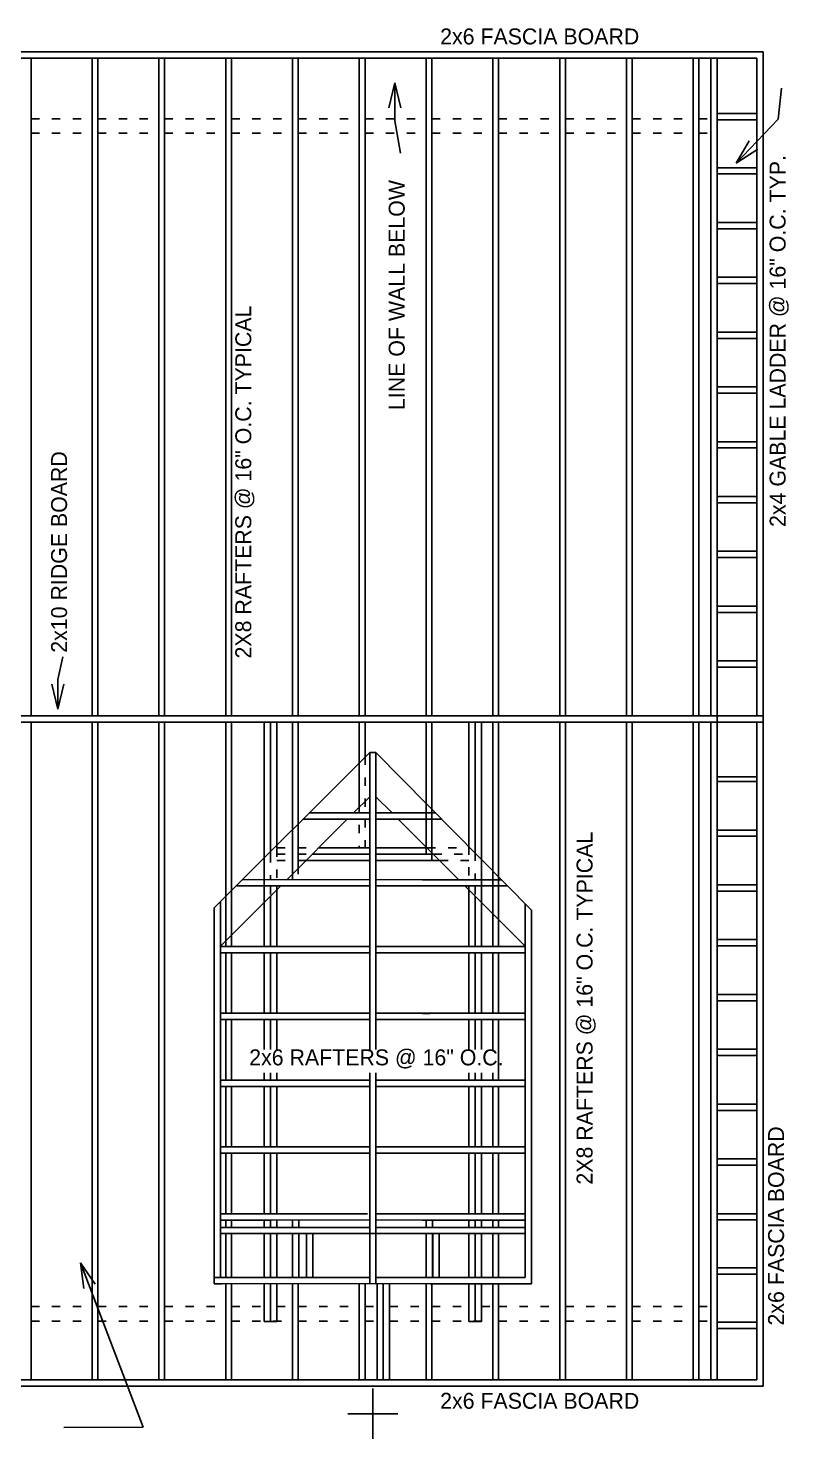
# Model space of a CAD drawing. Extents: x 486 to 956, y 251 to 617.
# Drawn here: x 773.9 to 956.1, y 257.4 to 595.2 of the extents above; entities that cross this region are included whole.
import ezdxf

# ---------------------------------------------------------------- set-up
doc = ezdxf.new("R2010")
doc.units = 0
doc.linetypes.add('SMALL', pattern=[5, 2, -3])
for name, color, linetype in [('LAYER_1', 1, 'CONTINUOUS'), ('LAYER_12', 12, 'CONTINUOUS'), ('LAYER_2', 2, 'CONTINUOUS'), ('LAYER_4', 4, 'CONTINUOUS')]:
    doc.layers.add(name, color=color, linetype=linetype)

msp = doc.modelspace()

# ---------------------------------------------------------------- linework, layer by layer
at = {"layer": 'LAYER_1'}
for p, q in [((856.5, 269.38), (856.5, 257.38)), ((862.5, 263.38), (850.5, 263.38))]:
    msp.add_line(p, q, dxfattribs=at)
at = {"layer": 'LAYER_2'}
for p, q in [((494, 589.5), (950, 589.5)), ((495.5, 588), (948.5, 588)), ((774.62, 588), (774.62, 430.62)), ((789.25, 588), (789.25, 430.62)), ((790.62, 588), (790.62, 430.62)), ((805.25, 588), (805.25, 430.62)), ((806.62, 588), (806.62, 430.62)), ((821.25, 588), (821.25, 430.5)), ((822.62, 588), (822.62, 430.5)), ((837.25, 588), (837.25, 430.5)), ((838.62, 588), (838.62, 430.5)), ((853.25, 588), (853.25, 430.5)), ((854.62, 588), (854.62, 430.5)), ((869.25, 588), (869.25, 430.5)), ((870.62, 588), (870.62, 430.5)), ((885.25, 588), (885.25, 430.5)), ((886.62, 588), (886.62, 430.5)), ((901.25, 588), (901.25, 430.5)), ((902.62, 588), (902.62, 430.5)), ((917.25, 588), (917.25, 430.5)), ((918.62, 588), (918.62, 430.5)), ((933.25, 588), (933.25, 430.5)), ((934.62, 588), (934.62, 430.5)), ((937.5, 588), (937.5, 430.53)), ((939, 588), (939, 430.53)), ((948.5, 588), (948.5, 430.5)), ((950, 589.5), (950, 270)), ((939, 574.78), (948.5, 574.78)), ((939, 573.28), (948.5, 573.28)), ((939, 561.78), (948.5, 561.78)), ((939, 560.28), (948.5, 560.28)), ((939, 548.66), (948.5, 548.66)), ((939, 547.16), (948.5, 547.16)), ((939, 535.53), (948.5, 535.53)), ((939, 534.03), (948.5, 534.03)), ((939, 522.41), (948.5, 522.41)), ((939, 520.91), (948.5, 520.91)), ((939, 509.28), (948.5, 509.28)), ((939, 507.78), (948.5, 507.78)), ((939, 496.16), (948.5, 496.16)), ((939, 494.66), (948.5, 494.66)), ((939, 483.03), (948.5, 483.03)), ((939, 481.53), (948.5, 481.53)), ((939, 469.91), (948.5, 469.91)), ((939, 468.41), (948.5, 468.41)), ((939, 456.78), (948.5, 456.78)), ((939, 455.28), (948.5, 455.28)), ((939, 443.66), (948.5, 443.66)), ((939, 442.16), (948.5, 442.16)), ((494, 430.53), (950, 430.53)), ((494, 429.03), (950, 429.03)), ((837.25, 429.12), (837.25, 391.38)), ((838.62, 429.12), (838.62, 392.62)), ((853.25, 429.12), (853.25, 407.38)), ((854.62, 429.12), (854.62, 420.75)), ((869.25, 429.12), (869.25, 397.62)), ((870.62, 429.12), (870.62, 396.12)), ((885.25, 429.12), (885.25, 375.25)), ((886.62, 429.12), (886.62, 375.25)), ((901.25, 429.12), (901.25, 271.5)), ((902.62, 429.12), (902.62, 271.5)), ((917.25, 429.12), (917.25, 271.5)), ((918.62, 429.12), (918.62, 271.5)), ((933.25, 429.12), (933.25, 271.5)), ((934.62, 429.12), (934.62, 271.5)), ((937.5, 429.12), (937.5, 271.5)), ((939, 430.48), (939, 271.5)), ((948.5, 429.12), (948.5, 271.5)), ((774.62, 429), (774.62, 271.5)), ((789.25, 429), (789.25, 271.5)), ((790.62, 429), (790.62, 271.5)), ((805.25, 429), (805.25, 271.5)), ((806.62, 429), (806.62, 271.5)), ((821.25, 429), (821.25, 375.25)), ((822.62, 429), (822.62, 375.25)), ((830.5, 429), (830.5, 375.25)), ((832, 429), (832, 397.38)), ((833.5, 429), (833.5, 398.88)), ((879.5, 429), (879.5, 399.25)), ((881, 429), (881, 397.62)), ((882.5, 429), (882.5, 375.25)), ((818.5, 384.5), (855.75, 421.75)), ((855.75, 421.75), (855.75, 350.62)), ((855.75, 421.75), (857.25, 421.75)), ((857.25, 421.75), (894.5, 384)), ((857.25, 421.75), (857.25, 350.62)), ((939, 415.91), (948.5, 415.91)), ((939, 414.78), (948.5, 414.78)), ((851.88, 407.25), (855.75, 411.12)), ((857.25, 411.12), (861.12, 407.25)), ((835.88, 391.25), (850.37, 405.75)), ((839.75, 405.78), (855.75, 405.78)), ((841.25, 407.28), (855.75, 407.28)), ((857.25, 407.28), (871.5, 407.27)), ((857.25, 405.78), (873, 405.78)), ((862.5, 405.88), (877.12, 391.25)), ((868.38, 407.26), (871.62, 407.26)), ((868.38, 405.77), (873.12, 405.77)), ((939, 403.16), (948.5, 403.16)), ((843.5, 398.88), (855.75, 398.88)), ((857.25, 398.88), (869.5, 398.88)), ((939, 401.66), (948.5, 401.66)), ((840.5, 395.88), (855.75, 395.88)), ((842, 397.38), (855.75, 397.38)), ((857.25, 397.38), (871, 397.38)), ((857.25, 395.88), (872.5, 395.88)), ((820, 375.38), (834.38, 389.75)), ((823.88, 389.77), (855.75, 389.78)), ((824.5, 389.77), (828.62, 389.77)), ((825.38, 391.27), (855.75, 391.28)), ((833.5, 388.88), (833.5, 375.25)), ((857.25, 391.28), (887.38, 391.27)), ((857.25, 391.28), (887.38, 391.27)), ((857.25, 389.78), (887.38, 389.77)), ((868.38, 391.27), (887.38, 391.27)), ((868.38, 391.27), (882.5, 391.27)), ((868.38, 389.77), (888.75, 389.77)), ((878.62, 389.75), (893, 375.38)), ((879.5, 388.88), (879.5, 375.25)), ((939, 390.03), (948.5, 390.03)), ((939, 388.53), (948.5, 388.53)), ((820, 386), (820, 296)), ((832, 387.38), (832, 375.25)), ((881, 387.38), (881, 375.25)), ((893, 385.5), (893, 296)), ((818.5, 384.5), (818.5, 294.52)), ((894.5, 384.02), (894.5, 294.52)), ((820, 375.27), (855.75, 375.28)), ((820, 375.27), (832, 375.27)), ((857.25, 375.28), (887.38, 375.27)), ((857.25, 375.28), (887.38, 375.27)), ((857.25, 375.28), (887.38, 375.26)), ((868.38, 375.27), (893, 375.27)), ((868.38, 375.27), (882.5, 375.27)), ((868.38, 375.26), (870.25, 375.26)), ((939, 376.91), (948.5, 376.91)), ((939, 375.41), (948.5, 375.41)), ((820, 373.77), (855.75, 373.78)), ((821.25, 373.75), (821.25, 359.25)), ((822.62, 373.75), (822.62, 359.25)), ((830.5, 373.77), (830.5, 373.77)), ((830.5, 373.75), (830.5, 359.25)), ((832, 373.77), (832, 373.77)), ((832, 373.75), (832, 359.25)), ((833.5, 373.75), (833.5, 359.25)), ((857.25, 373.78), (887.38, 373.77)), ((857.25, 373.78), (887.38, 373.77)), ((868.38, 373.77), (893, 373.77)), ((868.38, 373.77), (882.5, 373.77)), ((879.5, 373.75), (879.5, 359.25)), ((881, 373.75), (881, 359.25)), ((882.5, 373.77), (882.5, 373.77)), ((882.5, 373.75), (882.5, 359.25)), ((885.25, 373.88), (885.25, 359.25)), ((886.62, 373.88), (886.62, 359.25)), ((939, 363.78), (948.5, 363.78)), ((939, 362.28), (948.5, 362.28)), ((820, 359.27), (855.75, 359.28)), ((820, 359.27), (832, 359.27)), ((857.25, 359.28), (887.38, 359.27)), ((857.25, 359.28), (887.38, 359.27)), ((857.25, 359.28), (887.38, 359.26)), ((868.38, 359.27), (893, 359.27)), ((868.38, 359.27), (882.5, 359.27)), ((868.38, 359.26), (870.25, 359.26)), ((820, 357.77), (855.75, 357.78)), ((821.25, 357.88), (821.25, 343.25)), ((822.62, 357.88), (822.62, 343.25)), ((830.5, 357.77), (830.5, 357.77)), ((830.5, 357.75), (830.5, 350.62)), ((832, 357.77), (832, 357.77)), ((832, 357.75), (832, 350.62)), ((833.5, 357.75), (833.5, 350.62)), ((857.25, 357.78), (887.38, 357.77)), ((857.25, 357.78), (887.38, 357.77)), ((868.38, 357.77), (893, 357.77)), ((868.38, 357.77), (882.5, 357.77)), ((879.5, 357.75), (879.5, 350.62)), ((881, 357.75), (881, 350.62)), ((882.5, 357.77), (882.5, 357.77)), ((882.5, 357.75), (882.5, 350.62)), ((885.25, 357.88), (885.25, 350.62)), ((886.62, 357.88), (886.62, 343.25)), ((939, 350.66), (948.5, 350.66)), ((939, 349.16), (948.5, 349.16)), ((830.5, 345), (830.5, 343.25)), ((832, 345), (832, 343.25)), ((833.5, 345), (833.5, 343.25)), ((855.75, 345), (855.75, 294.5)), ((857.25, 345), (857.25, 294.5)), ((879.5, 345), (879.5, 343.25)), ((881, 345), (881, 343.25)), ((882.5, 345), (882.5, 343.25)), ((885.25, 345), (885.25, 343.25)), ((820, 343.27), (855.75, 343.28)), ((820, 343.27), (832, 343.27)), ((820, 341.77), (855.75, 341.78)), ((821.25, 341.88), (821.25, 327.25)), ((822.62, 341.88), (822.62, 327.25)), ((830.5, 341.77), (830.5, 341.77)), ((830.5, 341.75), (830.5, 327.25)), ((832, 341.77), (832, 341.77)), ((832, 341.75), (832, 327.25)), ((833.5, 341.75), (833.5, 327.25)), ((857.25, 343.28), (887.38, 343.27)), ((857.25, 343.28), (887.38, 343.27)), ((857.25, 343.28), (887.38, 343.26)), ((857.25, 341.78), (887.38, 341.77)), ((857.25, 341.78), (887.38, 341.77)), ((868.38, 343.27), (893, 343.27)), ((868.38, 343.27), (870.25, 343.27)), ((868.38, 343.26), (870.25, 343.26)), ((868.38, 341.77), (885.12, 341.77)), ((868.38, 341.77), (878.5, 341.77)), ((879.5, 341.75), (879.5, 327.25)), ((881, 341.75), (881, 327.25)), ((882.5, 341.75), (882.5, 327.25)), ((883.75, 341.77), (893, 341.77)), ((885.25, 341.88), (885.25, 327.25)), ((886.62, 341.88), (886.62, 327.25)), ((939, 337.53), (948.5, 337.53)), ((939, 336.03), (948.5, 336.03)), ((820, 327.27), (855.75, 327.28)), ((820, 327.27), (832, 327.27)), ((820, 325.77), (855.75, 325.78)), ((820, 325.77), (832, 325.77)), ((821.25, 325.88), (821.25, 311.25)), ((822.62, 325.88), (822.62, 311.25)), ((830.5, 325.77), (830.5, 325.77)), ((830.5, 325.75), (830.5, 311.25)), ((832, 325.77), (832, 325.77)), ((832, 325.75), (832, 311.25)), ((833.5, 325.77), (833.5, 325.77)), ((833.5, 325.75), (833.5, 311.25)), ((857.25, 327.28), (887.38, 327.27)), ((857.25, 327.28), (887.38, 327.27)), ((857.25, 327.28), (887.38, 327.26)), ((857.25, 325.78), (887.38, 325.77)), ((857.25, 325.78), (887.38, 325.77)), ((868.38, 327.27), (893, 327.27)), ((868.38, 327.27), (882.5, 327.27)), ((868.38, 327.26), (870.25, 327.26)), ((868.38, 325.77), (882.5, 325.77)), ((868.38, 325.77), (893, 325.77)), ((879.5, 325.88), (879.5, 311.25)), ((881, 325.88), (881, 311.25)), ((882.5, 325.88), (882.5, 311.25)), ((885.25, 325.88), (885.25, 311.25)), ((886.62, 325.88), (886.62, 311.25)), ((939, 324.41), (948.5, 324.41)), ((939, 322.91), (948.5, 322.91)), ((855.21, 311.27), (820, 311.27)), ((857.25, 311.28), (887.38, 311.27)), ((857.25, 311.28), (887.38, 311.27)), ((857.25, 311.28), (887.38, 311.26)), ((868.38, 311.27), (893, 311.27)), ((868.38, 311.27), (882.5, 311.27)), ((868.38, 311.26), (870.25, 311.26)), ((939, 311.28), (948.5, 311.28)), ((820, 309.77), (820.75, 309.77)), ((820, 309.77), (832, 309.77)), ((820, 308), (855.75, 308)), ((821.25, 309.75), (821.25, 308)), ((822.62, 309.75), (822.62, 308)), ((823, 309.77), (855.75, 309.78)), ((830.5, 309.77), (830.5, 309.77)), ((830.5, 309.75), (830.5, 308)), ((832, 309.77), (832, 309.77)), ((832, 309.75), (832, 308)), ((833.5, 309.77), (833.5, 309.77)), ((833.5, 309.75), (833.5, 308)), ((837.25, 309.75), (837.25, 308)), ((838.75, 309.75), (838.75, 308)), ((857.25, 309.78), (887.38, 309.77)), ((857.25, 309.78), (887.38, 309.77)), ((857.25, 308), (893, 308)), ((868.38, 309.77), (893, 309.77)), ((868.38, 309.77), (882.5, 309.77)), ((869.25, 309.75), (869.25, 308)), ((870.75, 309.75), (870.75, 308)), ((879.5, 309.75), (879.5, 308)), ((881, 309.75), (881, 308)), ((882.5, 309.77), (882.5, 309.77)), ((882.5, 309.75), (882.5, 308)), ((885.25, 309.88), (885.25, 308)), ((886.62, 309.88), (886.62, 308)), ((939, 309.78), (948.5, 309.78)), ((820, 306.5), (893, 306.5)), ((821.25, 306.5), (821.25, 296)), ((822.62, 306.5), (822.62, 296)), ((830.5, 306.5), (830.5, 296)), ((832, 306.5), (832, 296)), ((833.5, 306.5), (833.5, 296)), ((837.25, 306.5), (837.25, 296.12)), ((838.75, 306.5), (838.75, 296)), ((840.62, 306.5), (840.62, 296)), ((842.12, 306.5), (842.12, 296)), ((869.25, 306.5), (869.25, 296)), ((870.75, 306.5), (870.75, 296.12)), ((870.88, 306.5), (870.88, 296)), ((872.38, 306.5), (872.38, 296)), ((879.5, 306.5), (879.5, 296)), ((881, 306.5), (881, 296)), ((882.5, 306.5), (882.5, 296)), ((885.25, 306.5), (885.25, 296)), ((886.62, 306.5), (886.62, 296)), ((939, 298.28), (948.5, 298.28)), ((818.5, 296.02), (855.75, 296.03)), ((818.5, 294.52), (820.38, 294.52)), ((818.5, 294.52), (820.38, 294.52)), ((818.62, 294.52), (820.38, 294.52)), ((818.75, 294.52), (894.5, 294.53)), ((820, 296.02), (832.12, 296.02)), ((821.25, 294.5), (821.25, 271.5)), ((822.62, 294.5), (822.62, 271.5)), ((830.5, 294.5), (830.5, 285.5)), ((832, 294.5), (832, 285.5)), ((833.5, 294.5), (833.5, 285.5)), ((837.25, 294.5), (837.25, 271.5)), ((838.62, 294.5), (838.62, 271.5)), ((841.05, 296.02), (841.5, 296.03)), ((853.25, 294.5), (853.25, 271.5)), ((854.62, 294.5), (854.62, 271.5)), ((857.25, 296.03), (887.38, 296.02)), ((857.25, 296.03), (887.38, 296.02)), ((857.25, 296.03), (887.38, 296.01)), ((857.5, 294.5), (857.5, 271.5)), ((859, 294.5), (859, 271.5)), ((860.5, 294.5), (860.5, 271.5)), ((869.25, 294.62), (869.25, 271.5)), ((870.25, 296.02), (893, 296.02)), ((870.25, 294.52), (894.5, 294.52)), ((870.62, 294.62), (870.62, 271.5)), ((871.3, 296.02), (871.75, 296.03)), ((879.5, 294.62), (879.5, 285.5)), ((881, 294.62), (881, 285.5)), ((882.5, 294.62), (882.5, 285.5)), ((882.62, 294.52), (894.5, 294.52)), ((885.25, 294.62), (885.25, 271.5)), ((886.62, 294.62), (886.62, 271.5)), ((939, 296.78), (948.5, 296.78)), ((830.5, 285.5), (833.5, 285.5)), ((879.5, 285.5), (882.5, 285.5)), ((939, 285.28), (948.5, 285.28)), ((939, 283.78), (948.5, 283.78)), ((495.5, 271.5), (948.5, 271.5)), ((948.5, 271.5), (948.5, 271.5)), ((950, 271.5), (950, 271.5)), ((494, 270), (950, 270)), ((948.5, 270), (948.5, 270)), ((950, 270), (950, 270))]:
    msp.add_line(p, q, dxfattribs=at)
at = {"layer": 'LAYER_2', "linetype": 'SMALL'}
for p, q in [((774.62, 573.52), (789.25, 573.52)), ((790.62, 573.52), (805.25, 573.52)), ((806.62, 573.52), (821.25, 573.52)), ((822.62, 573.52), (837.25, 573.52)), ((838.62, 573.52), (853.25, 573.52)), ((854.62, 573.52), (869.25, 573.52)), ((870.62, 573.52), (885.25, 573.52)), ((886.62, 573.52), (901.25, 573.52)), ((902.62, 573.52), (917.25, 573.52)), ((918.62, 573.52), (933.25, 573.52)), ((934.62, 573.52), (937.5, 573.52)), ((774.62, 570.02), (789.25, 570.02)), ((790.62, 570.02), (805.25, 570.02)), ((806.62, 570.02), (821.25, 570.02)), ((822.62, 570.02), (837.25, 570.02)), ((838.62, 570.02), (853.25, 570.02)), ((854.62, 570.02), (869.25, 570.02)), ((870.62, 570.02), (885.25, 570.02)), ((886.62, 570.02), (901.25, 570.02)), ((902.62, 570.02), (917.25, 570.02)), ((918.62, 570.02), (933.25, 570.02)), ((934.62, 570.02), (937.5, 570.02)), ((853.25, 419.38), (853.25, 398.88)), ((854.62, 420.75), (854.62, 398.88)), ((869.25, 409.5), (869.25, 398.88)), ((870.62, 408.25), (870.62, 398.88)), ((837.25, 403.38), (837.25, 398.88)), ((838.62, 404.62), (838.62, 398.88)), ((833.5, 398.88), (843.5, 398.88)), ((833.5, 398.75), (833.5, 391.25)), ((869.5, 398.88), (879.5, 398.88)), ((879.5, 399.25), (879.5, 391.25)), ((830.5, 395.88), (830.5, 391.25)), ((832, 397.38), (832, 391.25)), ((833.5, 397.38), (841.88, 397.38)), ((833.5, 395.88), (840.5, 395.88)), ((871, 397.38), (879.5, 397.38)), ((872.5, 395.88), (879.5, 395.88)), ((881, 397.75), (881, 391.25)), ((882.5, 396.25), (882.5, 391.25)), ((830.5, 389.75), (830.5, 386.12)), ((832, 389.75), (832, 387.38)), ((833.5, 389.75), (833.5, 388.88)), ((879.5, 389.75), (879.5, 388.88)), ((881, 389.75), (881, 387.38)), ((882.5, 389.75), (882.5, 385.88)), ((774.62, 289.02), (789.25, 289.02)), ((790.62, 289.02), (805.25, 289.02)), ((806.62, 289.02), (821.25, 289.02)), ((822.62, 289.02), (830.5, 289.02)), ((833.5, 289.02), (837.25, 289.02)), ((838.62, 289.02), (853.25, 289.02)), ((854.62, 289.02), (857.5, 289.02)), ((860.5, 289.02), (869.25, 289.02)), ((870.62, 289.02), (879.5, 289.02)), ((882.5, 289.02), (885.25, 289.02)), ((886.62, 289.02), (901.25, 289.02)), ((902.62, 289.02), (917.25, 289.02)), ((918.62, 289.02), (933.25, 289.02)), ((934.62, 289.02), (937.5, 289.02)), ((774.62, 285.52), (789.25, 285.52)), ((790.62, 285.52), (805.25, 285.52)), ((806.62, 285.52), (821.25, 285.52)), ((822.62, 285.52), (837.25, 285.52)), ((838.62, 285.52), (853.25, 285.52)), ((854.62, 285.52), (857.5, 285.52)), ((860.5, 285.52), (869.25, 285.52)), ((870.62, 285.52), (885.25, 285.52)), ((886.62, 285.52), (901.25, 285.52)), ((902.62, 285.52), (917.25, 285.52)), ((918.62, 285.52), (933.25, 285.52)), ((934.62, 285.52), (937.5, 285.52))]:
    msp.add_line(p, q, dxfattribs=at)
at = {"layer": 'LAYER_4'}
for p, q in [((860.31, 576.12), (861.75, 582.12)), ((861.75, 573), (861.75, 582.12)), ((863.19, 576.12), (861.75, 582.12)), ((954.36, 580.87), (953.62, 573.38)), ((863.11, 565.25), (861.75, 573)), ((953.62, 573.38), (943.5, 562.88)), ((946.63, 568.19), (943.5, 562.88)), ((948.7, 566.2), (943.5, 562.88)), ((782.23, 444.62), (781, 439.25)), ((781, 439.25), (781, 432.12)), ((779.56, 438.12), (781, 432.12)), ((782.44, 438.12), (781, 432.12)), ((801.5, 260.12), (786.5, 299.5)), ((789.98, 294.4), (786.5, 299.5)), ((787.29, 293.38), (786.5, 299.5)), ((782.5, 260.07), (801.5, 260.12))]:
    msp.add_line(p, q, dxfattribs=at)

# ---------------------------------------------------------------- texts
at = {"layer": 'LAYER_12'}
for s, p in [('2x6 FASCIA BOARD', (872.62, 591.31)), ('2x6 RAFTERS @ 16" O.C.', (826.88, 346.81)), ('2x6 FASCIA BOARD', (872.62, 264.56))]:
    msp.add_text(s, height=3.8205, dxfattribs=at).set_placement(p)
for s, p in [('2x4 GABLE LADDER @ 16" O.C. TYP.', (955.37, 475.75)), ('LINE OF WALL BELOW', (864.12, 503.75)), ('2X8 RAFTERS @ 16" O.C. TYPICAL', (827.37, 444.25)), ('2x10 RIDGE BOARD', (783.24, 445.62)), ('2X8 RAFTERS @ 16" O.C. TYPICAL', (909.12, 318.25)), ('2x6 FASCIA BOARD', (954.99, 284.5))]:
    msp.add_text(s, height=3.8205, rotation=90, dxfattribs=at).set_placement(p)

doc.saveas('drawing.dxf')
